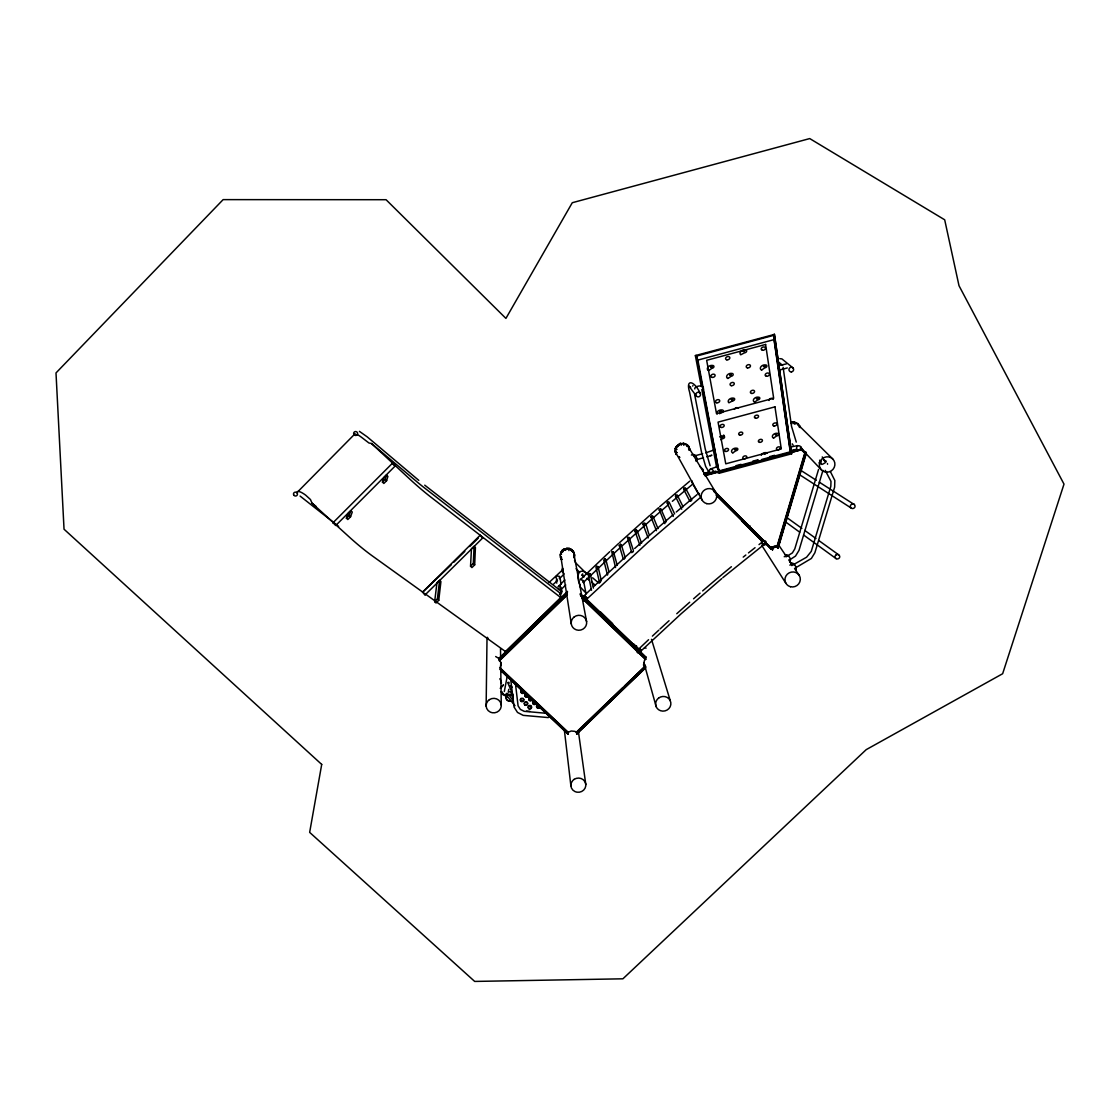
<?xml version="1.0" encoding="UTF-8"?>
<svg xmlns="http://www.w3.org/2000/svg" width="1120" height="1120" viewBox="0 0 1120 1120"><rect width="100%" height="100%" fill="white"/><g stroke="black" fill="none" stroke-linecap="round" stroke-linejoin="round"><path stroke-width="1.5" d="M771.89 546.84L770.882 548.884L771.666 548.464L772.534 549.794L712.67 489.3M486.136 706.202L487.018 637.742M764.274 454.16L765.506 454.062M692.972 385.602L692.692 386.078M684.502 443.772L685.3 444.22L683.704 443.94L686.252 444.052L683.788 444.542M640.682 650.468L640.556 651.392L681.198 613.718L721.7 578.634M474.684 564.858L475.426 547.456L474.096 546.182L473.298 563.528L470.54 566.244L471.94 567.574L474.684 564.858L473.298 563.528M470.54 566.244L471.45 548.786L473.214 547.05M794.906 423.598L795.018 422.548L795.816 423.01A7.448 0.882 74.8 0 0 795.844 423.318M612.542 554.722L583.31 582.498L583.52 580.93M565.572 550.396L565.684 548.786L567.406 548.1L564.928 549.626M717.556 466.55L718.732 470.792L717.556 466.55L710.276 469.056M560.742 552.762L561.078 551.712L560.658 553.658L561.47 554.232M560.084 555.744L561.12 552.93A7.112 1.68 -15.4 0 1 561.848 552.538M438.76 600.292L440.93 581.546L439.586 580.272L437.374 598.976L434.644 601.664L436.03 602.994L438.76 600.292L437.374 598.976M434.644 601.664L436.954 582.862L438.704 581.14M586.992 574.042L575.246 562.464M641.578 543.242L637.056 530.474L635.586 529.998L635.026 531.202L639.926 545.314M513.184 695.296L507.682 682.542L509.012 682.332L509.012 683.466M636.412 529.984L635.138 530.39L635.53 531.86M574.056 555.688L573.93 554.008L586.614 621.67M786.338 363.916L778.148 365.666L778.302 367.094L779.324 370.09L787.29 367.948M795.718 568.232L795.746 567.196M504.308 691.502L507.346 675.696M508.382 691.558L508.746 689.346M574.07 557.942L574.014 556.402M698.796 494.368L699.454 493.5M789.95 447.118L791.14 451.36L790.02 447.132L797.79 445.578M560.882 554.176C561.792 548.016 571.298 546.966 573.58 552.748M679.056 445.214A7.294 1.05 15.8 0 0 678.356 445.158L677.348 446.67M500.36 666.162C503.818 663.908 496.314 657.538 500.192 658.434M798.056 424.256L798 425.054M805.392 452.102L777.196 546.98L778.092 548.296L806.372 453.138L805.07 451.976L776.86 546.938L778.092 548.296M780.136 538.006L782.628 529.634M785.61 519.582L787.108 514.556M789.096 507.85L791.588 499.478M794.57 489.412L796.068 484.386M798.056 477.694L800.548 469.308M805.98 452.424L778.106 547.092L776.146 546.742M777.742 548.254L806.05 453.012M386.61 480.718L387.898 476.406L386.498 475.062L383.768 477.778L382.438 482.104L383.852 483.462L386.61 480.718L385.182 479.346L386.498 475.062M818.552 469.42L794.794 548.912L792.386 552.902L785.988 556.878M822.948 470.372L798.994 550.41L795.494 556.094L789.824 559.776M425.124 594.874L482.664 538.02L481.376 536.256L480.074 535.318L422.562 592.172L425.124 594.874L423.248 592.48L372.666 556.15A73.948 15.372 44.6 0 1 349.118 536.886L312.06 503.23L310.464 499.534L305.606 495.096A18.536 4.046 44.3 0 0 297.22 491.988L296.842 492.702L354.536 434.28A18.62 3.234 44.5 0 1 355.348 433.916M559.398 578.69L559.468 576.394L556.514 575.918L555.968 577.682L557.214 579.6M560.966 589.596L561.05 587.258L558.026 586.754L564.872 580.006M568.876 550.578L569.142 548.772M561.414 554.386L560.602 553.672L560.182 554.792M584.416 597.562L583.646 596.232L591.262 588.91M350.56 516.782L352.268 512.05L350.868 510.72L348.152 513.422L346.388 518.168L347.816 519.526L350.56 516.782L349.132 515.438L350.868 510.72M635.852 645.736L636.622 646.016M686.966 445.774A9.114 1.82 -45.1 0 1 687.372 445.536L687.134 446.488M796.208 569.744C796.684 567.112 794.038 562.17 790.972 563.108M560.952 553.728C562.282 548.086 570.962 547.106 573.37 552.412M585.2 592.284L579.586 586.236M607.628 574.336L607.502 575.064L603.708 560.028L605.052 558.768M678.02 446.488L678.804 444.08L677.292 446.376M572.74 551.6A7.112 0.714 -75.9 0 1 572.852 551.334L570.598 548.744M623.756 559.37L624.456 558.838M661.024 510.188L660.674 508.858L659.12 509.138L664.86 523.656M800.352 448.168L801.094 447.258M690.228 501.27L691.67 500.542M580.818 595.448L645.288 657.636L643.804 663.026L645.82 666.778M762.44 540.274A2.184 0.868 51.6 0 0 762.23 540.372L761.894 543.424L764.652 544.012M675.836 451.192A7.294 1.442 -45.1 0 0 675.598 451.542L676.172 454.58L675.528 452.508M794.178 423.92L795.074 422.548L796.74 422.842L794.192 422.716A7.49 1.722 -44.3 0 0 793.842 422.926M683.676 445.116L684.572 443.772M708.68 370.65L711.844 368.326A1.918 1.358 -20 0 0 713.916 366.38L713.79 366.072A1.918 1.358 -20 0 0 712.768 365.47L712.334 365.456A3.696 2.632 -19.9 0 0 708.106 366.982A3.696 2.632 -19.9 0 0 708.064 370.286M482.664 538.02L480.074 535.318M702.814 470.862L703.346 469.812L699.72 466.2M562.436 568.008L562.17 571.55L564.004 573.86M640.584 651.364L640.458 649.39L637.7 648.634M562.52 568.96L562.534 571.536M696.024 460.362L696.542 458.528M718.2 471.156L717.668 472.738L724.388 470.932M761.306 541.17L762.09 540.89A2.184 0.868 51.6 0 0 762.174 541.282M640.444 652.61L640.794 652.19A2.114 2.03 -14.7 0 0 639.254 649.11A2.114 2.03 -14.7 0 0 637 651.812A2.114 2.03 -14.7 0 0 640.444 652.61L639.002 651.14M819.322 462.546L819.658 462.168A3.248 0.798 -28.9 0 1 821.478 460.852M613.284 553.182L613.326 551.796L611.758 551.698L615.552 567.546M621.096 545.958L620.648 544.278M628.936 538.79L628.992 537.404L627.424 537.306L631.75 552.678L633.43 551.502M764.666 543.998L765.058 544.628L765.016 543.634M583.31 582.498L583.086 580.468L580.468 579.53L609.756 551.684M692.174 481.026L691.866 482.062M586.222 599.214C588.392 598.64 585.13 595.42 583.716 596.498M561.638 550.746L562.408 549.92M677.124 496.44L677.474 495.516M644.322 657.048L645.918 656.992L645.512 659.498L645.288 657.636M332.99 522.76L392.35 463.316L394.226 464.674L395.164 466.018L335.818 525.434L332.99 522.76L334.194 523.348M346.388 518.168L349.132 515.438M382.438 482.104L385.182 479.346M773.276 334.67L774.424 334.418L791.672 453.782L719.306 473.2L696.472 356.118L773.57 335.384L775.152 339.318L697.872 360.094L719.306 473.2M499.66 667.464L568.106 732.186L567.252 733.012L567.21 731.808M451.374 564.69L422.562 592.172M453.796 562.24L464.828 551.39M469.686 546.532L478.282 538.09M567.364 549.402A7.112 0.966 45.6 0 0 566.538 548.828L565.054 549.36M563.192 569.31L549.052 582.498M559.846 578.256L563.514 574.672M561.442 589.162L565.726 584.962M560.77 597.604L505.526 651.574L505.792 653.03L561.162 598.934L560.294 592.816M498.75 658.532L567.518 591.332M567.392 594.818L499.394 660.758L499.38 659.134L567.462 592.326M499.632 660.996L499.618 659.358L505.876 653.254M519.624 639.814L523.376 636.146M530.88 628.824L533.372 626.374M562.142 598.276L567.14 593.39M499.394 660.758L567.154 594.58M500.71 670.558L568.106 734.244L568.106 732.186M644.98 665.952L645.666 667.828L576.702 733.922L576.45 732.088L645.204 666.176L625.268 685.412M576.94 734.146L576.688 732.298L622.776 687.82M568.106 734.244L567.882 732.41L571.242 730.996L574.938 731.36L577.304 732.9L588.518 722.078M594.748 716.058L620.914 690.816M627.144 684.81L644.588 667.982M576.702 733.922L645.428 667.604M586.572 599.326L647.864 542.458L699.888 497.952M593.502 586.754L623.434 558.74M611.03 550.508L618.828 543.284M613.788 553.56L620.48 547.372M619.696 542.486L649.628 515.522M622.454 545.552L652.344 518.658M624.344 557.9L631.582 551.32M634.676 548.506L655.41 530.04M557.494 580.594L553.742 583.926M650.496 514.752L658.546 507.71M653.198 517.902L660.184 511.798M656.32 529.256L664.678 521.976M659.638 506.744L689.752 481.152M662.34 509.922L668.178 504.896M665.812 520.996L673.106 514.738M672.35 501.298L684.628 490.91M676.228 512.05L697.116 494.564M685.748 489.972L692.412 484.4M722.834 577.668L764.974 543.76A2.184 0.868 51.6 0 1 764.47 543.83M583.394 597.576L583.828 597.226A2.128 2.058 -11.3 0 1 587.048 598.738A2.128 2.058 -11.3 0 1 584.234 600.95A2.128 2.058 -11.3 0 1 583.394 597.576L584.934 598.976M581.742 575.12L582.666 573.888L582.82 577.318M696.08 461.356C698.572 458.92 695.114 452.34 691.376 455.042M789.684 561.988C792.05 559.79 788.326 553.756 785.316 554.764M605.29 560.63L605.066 558.782M677.488 445.578L675.752 447.216L678.356 445.158M772.002 547.05L770.854 547.904L768.376 545.44M770.84 548.212L772.128 547.26M771.946 548.254L776.202 546.854M505.582 696.192L501.13 691.74L502.488 692.258M583.66 596.358L585.186 595.658M565.684 548.786L563.304 549.304L566.538 548.828M665.112 522.438L665.924 522.116M395.094 466.074L392.378 463.456M560.63 557.046L561.61 557.34M677.586 445.578L678.426 446.194M719.502 413.7L721 412.804M720.79 439.684L722.568 438.69A1.834 1.26 -19.2 0 0 724.57 436.87L724.458 436.59A1.834 1.26 -19.2 0 0 723.478 436.044L723.1 436.044A3.542 2.422 -19.1 0 0 719.642 436.912M567.84 732.438L500.696 668.892M784.224 556.752L786.478 555.534L788.424 556.024M789.852 565.152L792.708 563.836L794.472 564.83M791.77 565.586L806.582 557.214L811.258 551.404L830.83 486.29L830.984 481.39L825.23 470.344M795.256 568.036L811.37 558.46L814.87 552.762L834.638 487.102L834.82 480.48L830.382 471.59M571.592 551.068L573.706 551.614L571.648 550.34A7.112 1.68 -15.4 0 0 570.85 550.354M498.792 658.434L495.67 656.53M558.404 589.554L559.566 588.966L561.764 590.03L561.96 591.276L560.224 592.984M597.506 567.952L597.968 566.58L596.484 566.132L595.98 567.35L599.606 582.862M676.578 452.522L675.514 452.424L677.18 452.578M694.764 388.962C693.728 386.358 704.746 383.446 703.388 389.564M558.642 586.138L560.252 585.816M505.666 652.036L505.414 653.506M776.09 546.42L770.882 548.884L765.94 543.844M852.138 504.084L851.074 504.672A2.282 2.184 -34.3 0 0 850.402 506.856L850.99 507.878A2.436 2.338 -34.3 0 0 853.244 508.452L854.308 507.864A2.282 2.184 -34.3 0 0 854.98 505.68L854.392 504.672M714.644 449.736L705.712 452.872M732.62 400.89L728.91 402.794A3.612 2.52 -20 0 1 728.994 399.616A3.612 2.52 -20 0 1 733.138 398.118L733.558 398.146A1.876 1.302 -20 0 1 734.552 398.692L734.664 399.014A1.876 1.302 -20 0 1 732.634 400.89M710.43 455.7L711.9 455.238L706.832 456.89M779.324 370.09L778.218 365.638M560.378 593.348L424.214 487.704A56.756 9.296 44.7 0 1 417.452 482.23L371.504 443.52L368.928 442.988L362.404 437.976A18.62 3.234 44.5 0 0 357.028 434.434M679.77 443.506L680.862 443.156M696.136 459.774L703.486 457.772M795.816 423.01L794.192 422.716M693.588 456.148L702.674 453.698M774.424 334.418L695.352 355.586L701.204 386.204M704.858 475.706L802.522 449.442L704.816 475.356L704.158 474.25L704.046 473.354L709.254 472.052M704.046 473.298L709.506 472.15M704.452 473.508L709.73 472.29M706.608 473.368L709.954 472.458M791.98 450.408L795.34 449.512M704.158 474.25L715.89 471.1M736.022 465.682L741.048 464.338M752.794 461.174L757.82 459.83M769.566 456.666L774.592 455.322M793.044 450.352L796.404 449.456M705.88 474.138L709.226 473.242M719.88 470.708L758.422 460.362M761.782 459.466L790.272 451.822L791.532 452.914L779.352 368.69M727.72 469.952L741.174 466.438M744.506 465.444L757.96 461.93M761.292 460.95L766.346 459.676M773.038 457.8L783.132 455.168M765.94 543.62L770.84 548.492C772.772 545.916 782.53 546.616 774.06 546.224M823.872 459.83L826.266 461.244L825.846 462.14A3.262 0.812 -28.9 0 1 821.842 464.436L819.238 463.064M565.628 549.78L565.642 548.856M581.476 579.012L580.608 579.53M660.324 510.692L659.106 510.216M693.686 455.21L696.024 456.54M774.102 546.462L777.798 546.616M779.758 358.652L781.886 358.89L792.974 367.906M644.532 647.654L646.072 648.144M675.752 448.672L677.026 449.386M688.548 448.77L689.57 448.812L689.892 450.394L688.954 448.154M600.88 581.308L599.508 582.624M500.584 688.156L503.426 684.852M668.164 503.734L667.072 502.656L667.926 501.676L669.186 502.25L674.632 513.968M526.568 711.074L529.9 711.382M546.63 713.314L524.16 711.312L520.352 709.38L518.098 705.866L515.536 684.502M548.338 717.584L523.194 715.358L517.51 712.446L514.052 707.042L510.79 679.98M690.732 387.212L688.982 386.12L696.514 396.228M568.484 548.072L569.576 548.296M620.62 544.278L619.29 545.538L623.14 558.474M572.852 551.334L571.648 550.34M574.35 553.42L574.21 552.482M794.486 423.402L795.844 423.85M696.22 355.39L695.38 355.67M620.046 546.266L619.29 545.538M799.904 427.21L799.498 427.056A7.504 0.868 16 0 0 799.05 426.888M692.622 482.818L691.866 482.062M806.232 452.452L802.62 450.618M582.316 575.624L584.276 576.786M502.404 693.434L502.628 694.372M506.128 695.982L507.038 696.542M512.022 687.092L510.16 685.454L511.504 687.148M587.594 574.07C577.682 565.586 575.974 577.92 580.216 585.382M560.602 554.33L561.12 552.93M359.422 431.368L367.206 436.856L418.81 480.382M800.436 470.134L816.34 480.284M819.224 482.132L853.916 504.308M799.61 474.726L851.466 508.228M300.09 496.076L338.646 526.414M639.94 651.126L640.052 650.398M786.338 517.216L801.878 528.374M804.706 530.404L816.004 538.524M818.832 540.554L838.6 554.778M424.676 593.502L505.764 651.742M785.666 521.99L799.694 532.182M803.908 535.234L836.164 558.656M513.254 700.812C512.568 700.476 506.254 689.654 506.002 694.68L514.99 705.698M675.794 496.622L675.598 494.928L677.222 495.054L683.088 506.786M586.712 578.354L589.148 580.16M802.858 450.52L804.454 451.724M804.062 451.962L800.66 447.636M802.27 450.856L803.922 452.13M700.238 393.414A2.352 2.31 -35.8 0 0 696.178 393.428A2.352 2.31 -35.8 0 0 698.152 396.9A2.352 2.31 -35.8 0 0 700.238 393.414C694.876 381.136 685.216 377.972 689.584 392.084L701.582 452.48L705.684 466.522L709.184 472.556M561.008 597.772L431.494 497.588A74.284 12.152 44.7 0 1 408.31 477.75L371.504 443.52M424.732 485.17L561.33 591.374M506.002 694.68L507.22 694.694L507.248 693.518M312.06 503.23L316.078 506.436M779.114 362.46L782.642 365.414M591.542 582.05L595.028 585.004M592.62 577.794L598.612 582.89M687.162 444.57L687.946 445.41M797.636 423.388L798.532 424.228M502.866 694.638L503.888 695.016M499.674 669.116L568.33 734.02M582.33 598.094L645.75 659.26M582.092 598.332L645.512 659.498M576.072 568.778L579.572 572.18M600.32 611.758L612.696 623.686M633.724 643.986L638.68 648.76M586.376 599.102L638.358 649.236M586.404 599.228L638.4 649.39A670.25 243.754 -48.2 0 1 648.564 639.716M580.216 593.642L583.94 597.226M586.418 599.62L637.252 648.662M639.73 651.042L645.932 657.034M580.146 594.594L644.602 656.768M580.58 595.686L645.05 657.874M798 424.648L832.79 459.032M675.598 451.542L676.13 453.054L675.584 452.452M688.73 448.924L689.766 449.512L689.332 447.832L688.786 450.114M714.322 491.414L772.814 549.584M743.624 520.828L763.434 540.526M713.776 491.344L772.534 549.794M742.686 520.478L762.272 539.966M716.828 494.998L762.314 540.442M716.366 495.138L762.888 541.408M716.422 495.236L762.972 541.52M741.636 520.884L762.44 541.576M334.572 523.67L335.818 525.434M563.178 551.6L562.59 550.536A8.89 1.232 45.6 0 1 562.912 550.746M801.43 448.098L802.522 449.442M801.08 448.42L821.478 469.966M571.732 551.222L572.502 550.592L571.494 549.402M791.672 453.782L790.538 452.536L773.57 335.384M499.8 678.804L500.906 680.638M650.958 517.006C654.262 519.806 652.218 513.072 650.958 517.006L656.418 530.656M691.614 499.646L685.65 488.32L684.082 487.816L683.648 489.258L689.542 500.612M683.648 489.258L685.146 489.65L685.65 488.32M802.942 450.562L800.926 447.3L801.794 449.036M801.43 449.036L802.76 450.548M796.264 442.106L791.518 426.286L783.132 367.374M793.1 445.144L792.204 443.828M506.562 697.746L505.68 696.038M779.072 545.608L785.848 555.618M788.746 559.916L791.658 564.2M794.556 568.498L799.4 575.652M791.112 422.198L791.728 424.046M771.036 547.834L771.904 549.15M749.784 526.498L749.826 527.226L749.616 525.91M761.838 545.468L785.876 583.268M643.426 664.832L644.49 666.512M561.904 559.02L561.61 558.67M715.736 492.366L688.52 447.202A6.874 6.72 -28.3 0 0 675.906 452.396M822.234 456.918L824.67 461.314M819.588 460.194L821.198 463.092M675.528 452.452L674.996 450.478L675.598 452.466M676.578 454.02L702.114 500.108M691.964 482.314L698.138 493.486M487.396 637.672L488.012 638.848A6.762 6.524 -3.3 0 1 487.326 637.28M675.402 496.23L681.744 509.208M710.108 465.752L705.264 449.064L694.596 394.324M667.226 503.216L673.26 516.418M503.3 685.188L500.234 688.324M661.066 509.25L666.246 521.164M590.366 574.168L589.036 573.398L588.224 574.42L591.528 590.226M649.194 534.394C648.004 533.652 645.974 518.826 642.964 524.09L648.144 537.964M588.28 574.728L589.582 575.414L590.366 574.168L593.362 588.112M642.964 524.104L644.28 524.818L645.106 523.614M653.002 516.292L658.028 528.668M724.206 435.834L724.094 435.54A1.834 1.26 -19.2 0 0 723.506 435.092M800.506 447.888L801.024 449.204M696.472 356.118L697.872 360.094M629.258 537.852L633.43 550.578M560.21 556.766L560.546 557.816M651.49 639.338L670.32 700.84M621.404 545.02L625.324 557.956M702.814 388.612L703.458 389.984M613.592 552.244L617.274 565.376M644.014 663.068L656.194 706.748M827.456 463.512L827.568 464.24M605.822 559.51L608.832 571.186M681.226 445.256L680.666 443.422L680.778 444.178M702.66 388.038L702.282 386.05M598.08 566.818L601.272 580.37M583.604 581.238L586.082 593.88M701.82 389.522L716.702 467.642M574.56 560.14L574.7 560.938M560.784 556.318L571.284 623.91M560.042 577.64L561.036 584.402M773.78 338.114L790.02 450.1M774.396 334.334L778.848 365.246M556.29 579.992L556.738 583.114M578.41 731.584L585.816 784.588M577.304 732.858L577.262 732.018M564.27 729.232L570.878 785.778M500.514 648.662L500.626 657.202M500.682 662.326L501.256 705.026M574.042 554.386L574.056 556.094M791.294 422.884A7.07 6.846 -37.5 0 1 796.572 423.542M683.2 443.954A7.294 1.442 -45.1 0 1 683.522 443.758M652.386 636.118A670.25 243.754 -48.2 0 1 658.784 630.168M660.058 628.978A670.25 243.754 -48.2 0 1 669.046 620.732M676.76 613.732A670.25 243.754 -48.2 0 1 689.682 602.224M693.56 598.808A670.25 243.754 -48.2 0 1 700.056 593.152M702.66 590.898A670.25 243.754 -48.2 0 1 731.388 566.72M743.204 557.116A670.25 243.754 -48.2 0 1 745.836 555.002M748.468 552.902A670.25 243.754 -48.2 0 1 755.048 547.694M759.01 544.6A670.25 243.754 -48.2 0 1 761.642 542.542M508.648 694.848A3.402 3.248 -4.9 0 1 512.82 698.782M510.426 701.106A3.402 3.248 -4.9 0 1 506.59 696.388M510.426 700.77A3.388 3.248 -4.9 0 1 506.59 696.052M507.822 694.848A3.388 3.248 -4.9 0 1 512.806 696.766M511.378 694.064A1.974 1.848 -38.2 0 0 511.098 692.636L510.818 692.342A1.974 1.974 -46.9 0 0 508.34 692.09M501.214 682.402A1.974 1.918 -29.8 0 0 501.508 682.976A1.946 1.862 -2.2 0 1 501.214 682.416M531.272 700.182A1.652 1.582 -6.4 0 1 528.836 699.286A1.652 1.582 -6.4 0 1 530.404 697.256M532.112 699.244A1.652 1.582 -6.4 0 1 530.488 700.868A1.652 1.582 -6.4 0 1 528.808 699.328A1.652 1.582 -6.4 0 1 530.432 697.704M537.026 705.11A1.652 1.582 -6.9 0 0 537.6 707.672A1.652 1.582 -6.9 0 0 539.868 706.16A1.652 1.582 -6.9 0 1 538.132 708.232A1.652 1.582 -6.9 0 1 536.746 706.02A1.652 1.582 -6.9 0 1 539.392 705.516M528.15 695.968A1.652 1.582 -6.1 0 1 526.148 697.144A1.652 1.582 -6.1 0 1 524.944 695.226A1.652 1.582 -6.1 0 1 526.96 694.064M527.968 694.778A1.652 1.582 -6.1 0 1 528.136 695.156M521.43 690.368A1.652 1.582 -5.8 0 0 522.018 692.944A1.652 1.582 -5.8 0 0 524.272 691.418A1.652 1.582 -5.8 0 1 522.956 693.462A1.652 1.582 -5.8 0 1 520.996 692.09A1.652 1.582 -5.8 0 1 522.62 690.326M523.698 699.58A1.652 1.582 -5.8 0 1 521.248 701.008A1.652 1.582 -5.8 0 1 521.206 698.278M522.858 698.236A1.652 1.582 -5.8 0 1 523.642 699.174M528.122 695.52A1.652 1.582 -6.1 0 1 525.546 696.43A1.652 1.582 -6.1 0 1 525.672 693.798M535.92 702.898A1.652 1.582 -6.7 0 1 533.708 704.004A1.652 1.582 -6.7 0 1 532.882 701.764M535.738 701.694A1.652 1.582 -6.7 0 1 535.906 702.072M536.004 702.94A1.652 1.582 -6.7 0 1 533.554 704.368A1.652 1.582 -6.7 0 1 533.512 701.624M535.15 701.582A1.652 1.582 -6.7 0 1 535.948 702.52M734.44 409.36A2.156 1.498 -20 0 1 738.444 408.282M769.048 400.47A2.156 1.484 -21 0 1 770.882 398.412A2.156 1.484 -21 0 1 773.192 399.35M767.354 453.152A1.82 1.218 -20 0 0 766.416 452.648L766.01 452.634A3.5 2.352 -20 0 0 761.278 455.336M743.246 350.014A3.71 2.646 -21.1 0 0 740.348 352.142A3.71 2.646 -21.1 0 0 740.726 354.788L744.548 352.814A1.932 1.372 -21.2 0 0 746.648 350.854L746.536 350.532A1.932 1.372 -21.2 0 0 745.514 349.93L745.08 349.902A3.71 2.646 -21.1 0 0 744.184 349.86M721.322 412.692A1.862 1.302 -19.5 0 0 723.338 410.83L723.226 410.536A1.862 1.302 -19.5 0 0 722.218 409.962L721.84 409.962A3.598 2.492 -19.5 0 0 717.99 411.124A3.598 2.492 -19.5 0 0 717.178 414.064M852.194 503.874A2.436 2.338 -34.3 0 1 854.448 504.462M560.7 591.248A1.778 1.176 -52.4 0 1 561.596 592.858A1.778 1.176 -52.4 0 1 559.552 594.384M720.034 411.432L721.364 411.208L720.034 411.432M721.322 437.472L722.624 437.248L721.322 437.472M729.792 374.948L731.15 374.724L729.792 374.948M731.36 399.616L732.69 399.392L731.36 399.616M734.594 449.596L735.896 449.372L734.594 449.596M743.246 351.47L744.618 351.232L743.302 351.33M756.504 398.664L757.834 398.44L756.504 398.664M763.546 366.492L764.89 366.254L763.546 366.492M775.446 434.742L776.734 434.518L775.488 434.616M574.182 557.172L574.686 554.624L574.266 557.158M321.706 764.428L309.652 832.37L474.684 981.428L622.902 978.81L866.208 749.644L1002.638 673.736L1064 484.12L959 285.698L944.692 219.8L809.732 138.572L572.278 202.72L505.918 318.402L386.064 199.71L223.132 199.626L56 372.932L64.036 529.214L321.706 764.428M637.182 530.964L636.608 531.832L637.182 530.964M675.276 448.224L675.024 449.33L675.276 448.21M710.57 366.856L711.886 366.772L710.57 366.856M728 378.448L727.328 378.196A3.668 2.59 -20.3 0 1 727.398 374.934A3.668 2.59 -20.3 0 1 731.598 373.408L732.032 373.436A1.904 1.344 -20.4 0 1 733.04 374.01L733.166 374.332A1.904 1.344 -20.4 0 1 731.108 376.264L728 378.448M761.684 370.006L761.026 369.754A3.668 2.59 -21.4 0 1 761.152 366.464A3.668 2.59 -21.4 0 1 765.366 364.952L765.786 364.966A1.904 1.344 -21.4 0 1 766.78 365.54L766.906 365.876A1.904 1.344 -21.4 0 1 764.82 367.808L761.684 370.006M754.698 402.08L754.04 401.828A3.612 2.506 -20.6 0 1 754.152 398.65A3.612 2.506 -20.6 0 1 758.296 397.166L758.716 397.194A1.876 1.302 -20.7 0 1 759.682 397.74L759.808 398.062A1.876 1.302 -20.7 0 1 757.764 399.938L754.698 402.08M732.872 452.844L732.228 452.606A3.514 2.38 -19.3 0 1 732.298 449.61A3.514 2.38 -19.3 0 1 736.33 448.168L736.736 448.182A1.82 1.232 -19.3 0 1 737.702 448.7L737.828 448.994A1.82 1.232 -19.3 0 1 735.84 450.786L732.872 452.844M773.64 438.018L773.01 437.794A3.528 2.394 -20.5 0 1 773.15 434.756A3.528 2.394 -20.5 0 1 777.196 433.314L777.616 433.328A1.834 1.246 -20.6 0 1 778.554 433.846L778.666 434.154A1.834 1.246 -20.6 0 1 776.664 435.96L773.64 438.018M574.196 616.938L572.768 618.352A7.742 7.476 -10.5 0 0 572.838 627.466L574.28 628.81A7.742 7.476 -10.5 0 0 584.682 627.732A7.742 7.476 -10.5 0 0 584.612 617.624A7.742 7.476 -10.5 0 0 574.196 616.938M658.616 698.068L657.202 699.454A7.658 7.322 -15.2 0 0 657.188 708.386L658.602 709.716A7.658 7.322 -15.2 0 0 668.878 708.624A7.658 7.322 -15.2 0 0 668.892 698.712A7.658 7.322 -15.2 0 0 658.616 698.068M489.412 699.636L487.942 700.91A7.588 7.252 -3.9 0 0 490.406 712.166L492.296 712.74A7.588 7.252 -3.9 0 0 501.116 704.074A7.588 7.252 -3.9 0 0 489.412 699.636M574.168 779.338L572.712 780.598A7.49 7.098 -9.2 0 0 575.05 791.616L576.898 792.176A7.49 7.098 -9.2 0 0 585.676 783.664A7.49 7.098 -9.2 0 0 574.168 779.338M836.262 554.778L835.772 555.128A2.268 2.17 -30.7 0 0 835.114 557.298L835.688 558.306A2.422 2.324 -30.8 0 0 837.942 558.88L839.006 558.306A2.268 2.17 -30.8 0 0 839.664 556.136L839.076 555.128A2.422 2.324 -30.7 0 0 836.836 554.554L836.262 554.778M765.604 344.456L706.65 360.304L716.492 413.616L773.668 398.258L765.604 344.456M774.97 406.854L718.06 422.128L725.76 463.82L781.284 448.924L774.97 406.854M793.562 421.96L792.4 421.82L795.102 422.506L793.562 421.96M684.502 443.688L683.116 443.184L684.502 443.688M679.658 457.254L678.622 456.82L679.658 457.254M561.736 559.678L561.064 558.81L561.75 559.678M799.694 426.146L799.162 425.096L800.114 427.63L799.694 426.146M689.178 447.272L688.674 446.25L689.178 447.272M749.742 526.428L749.392 525.644L749.7 526.484M706.776 503.65A7.84 7.616 -26.9 0 0 716.492 494.2A7.84 7.616 -26.9 0 0 703.514 490.84A7.84 7.616 -26.9 0 0 706.776 503.65M790.454 586.726A7.756 7.448 -27.4 0 0 800.114 577.458A7.756 7.448 -27.4 0 0 787.332 574.182A7.756 7.448 -27.4 0 0 790.454 586.726M826.896 472.192A7.868 7.588 -36.1 0 0 833.98 460.614A7.868 7.588 -36.1 0 0 820.512 460.684A7.868 7.588 -36.1 0 0 826.896 472.192M763.406 544.81A2.184 2.1 -27.7 0 0 766.178 542.262A2.184 2.1 -27.7 0 0 762.594 541.254A2.184 2.1 -27.7 0 0 763.406 544.81M529.046 708.372A1.652 1.582 -6.3 0 0 531.496 706.944A1.652 1.582 -6.3 0 0 529.004 705.642A1.652 1.582 -6.3 0 0 529.046 708.372M529.074 708.834A1.652 1.582 -6.3 0 0 531.524 707.406A1.652 1.582 -6.3 0 0 529.032 706.09A1.652 1.582 -6.3 0 0 529.074 708.834M521.276 701.47A1.652 1.582 -5.8 0 0 523.726 700.028A1.652 1.582 -5.8 0 0 521.22 698.726A1.652 1.582 -5.8 0 0 521.276 701.47M525.182 705.152A1.652 1.582 -6.1 0 0 527.632 703.724A1.652 1.582 -6.1 0 0 525.126 702.408A1.652 1.582 -6.1 0 0 525.182 705.152M525.154 704.69A1.652 1.582 -6.1 0 0 527.604 703.262A1.652 1.582 -6.1 0 0 525.112 701.96A1.652 1.582 -6.1 0 0 525.154 704.69M791.224 371.896A2.366 2.296 -43.1 0 0 793.338 368.396A2.366 2.296 -43.1 0 0 789.292 368.41A2.366 2.296 -43.1 0 0 791.224 371.896M710.5 473.564A2.212 2.156 -28.9 0 0 713.244 470.89A2.212 2.156 -28.9 0 0 709.576 469.938A2.212 2.156 -28.9 0 0 710.5 473.564M798.686 450.114A2.226 2.156 -36.2 0 0 800.674 446.838A2.226 2.156 -36.2 0 0 796.866 446.866A2.226 2.156 -36.2 0 0 798.686 450.114M725.732 451.444A2.1 1.428 -19.1 0 0 728.546 449.4A2.1 1.428 -19.1 0 0 725.284 448.994A2.1 1.428 -19.1 0 0 725.732 451.444M739.914 435.148A2.128 1.456 -19.7 0 0 742.756 433.076A2.128 1.456 -19.7 0 0 739.48 432.656A2.128 1.456 -19.7 0 0 739.914 435.148M744.016 458.85A2.086 1.414 -19.5 0 0 746.83 456.834A2.086 1.414 -19.5 0 0 743.596 456.428A2.086 1.414 -19.5 0 0 744.016 458.85M777.644 449.834A2.1 1.414 -20.4 0 0 780.472 447.804A2.1 1.414 -20.4 0 0 777.266 447.384A2.1 1.414 -20.4 0 0 777.644 449.834M774.004 425.992A2.128 1.442 -20.7 0 0 776.888 423.92A2.128 1.442 -20.7 0 0 773.626 423.486A2.128 1.442 -20.7 0 0 774.004 425.992M712.166 377.412A2.198 1.554 -19.9 0 0 715.092 375.228A2.198 1.554 -19.9 0 0 711.676 374.738A2.198 1.554 -19.9 0 0 712.166 377.412M759.584 442.358A2.114 1.428 -20.1 0 0 762.426 440.314A2.114 1.428 -20.1 0 0 759.178 439.894A2.114 1.428 -20.1 0 0 759.584 442.358M766.43 376.25A2.184 1.526 -21.4 0 0 769.384 374.066A2.184 1.526 -21.4 0 0 766.024 373.59A2.184 1.526 -21.4 0 0 766.43 376.25M762.468 350.266A2.226 1.582 -21.7 0 0 765.464 348.04A2.226 1.582 -21.7 0 0 762.062 347.536A2.226 1.582 -21.7 0 0 762.468 350.266M751.646 393.442A2.17 1.512 -20.7 0 0 754.558 391.3A2.17 1.512 -20.7 0 0 751.226 390.824A2.17 1.512 -20.7 0 0 751.646 393.442M721.336 427.462A2.142 1.47 -19.3 0 0 724.192 425.376A2.142 1.47 -19.3 0 0 720.874 424.942A2.142 1.47 -19.3 0 0 721.336 427.462M731.346 385.672A2.184 1.54 -20.3 0 0 734.272 383.502A2.184 1.54 -20.3 0 0 730.884 383.026A2.184 1.54 -20.3 0 0 731.346 385.672M755.664 418.25A2.142 1.47 -20.4 0 0 758.548 416.15A2.142 1.47 -20.4 0 0 755.258 415.702A2.142 1.47 -20.4 0 0 755.664 418.25M747.502 367.906A2.198 1.554 -21 0 0 750.456 365.722A2.198 1.554 -21 0 0 747.068 365.218A2.198 1.554 -21 0 0 747.502 367.906M726.866 359.842A2.212 1.582 -20.6 0 0 729.834 357.63A2.212 1.582 -20.6 0 0 726.404 357.126A2.212 1.582 -20.6 0 0 726.866 359.842M716.814 402.794A2.17 1.512 -19.6 0 0 719.712 400.666A2.17 1.512 -19.6 0 0 716.338 400.204A2.17 1.512 -19.6 0 0 716.814 402.794M293.776 495.054A1.988 1.932 18.2 0 0 297.22 495.04A1.988 1.932 18.2 0 0 295.428 492.142A1.988 1.932 18.2 0 0 293.776 495.054M353.934 434.49A2.002 1.946 19.4 0 0 357.392 434.476A2.002 1.946 19.4 0 0 355.6 431.55A2.002 1.946 19.4 0 0 353.934 434.49"/></g></svg>
